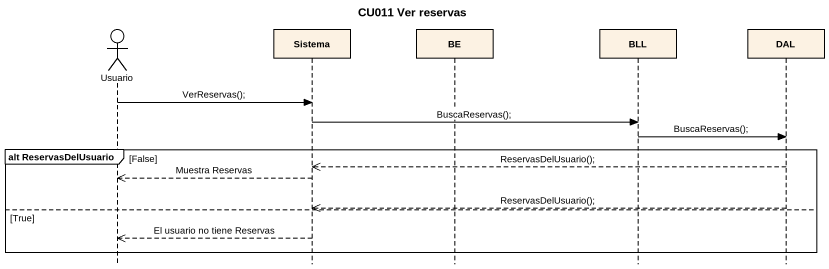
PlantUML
@startuml
title CU011 Ver reservas
hide footbox
actor Usuario
participant Sistema
participant BE
participant BLL
participant DAL

Usuario -> Sistema : VerReservas();
Sistema -> BLL : BuscaReservas();
BLL -> DAL : BuscaReservas();
group alt ReservasDelUsuario [False]
  DAL -->> Sistema : ReservasDelUsuario();
  Sistema -->> Usuario : Muestra Reservas
  DAL -->> Sistema : ReservasDelUsuario();
else True
  Sistema -->> Usuario : El usuario no tiene Reservas
end
@enduml
